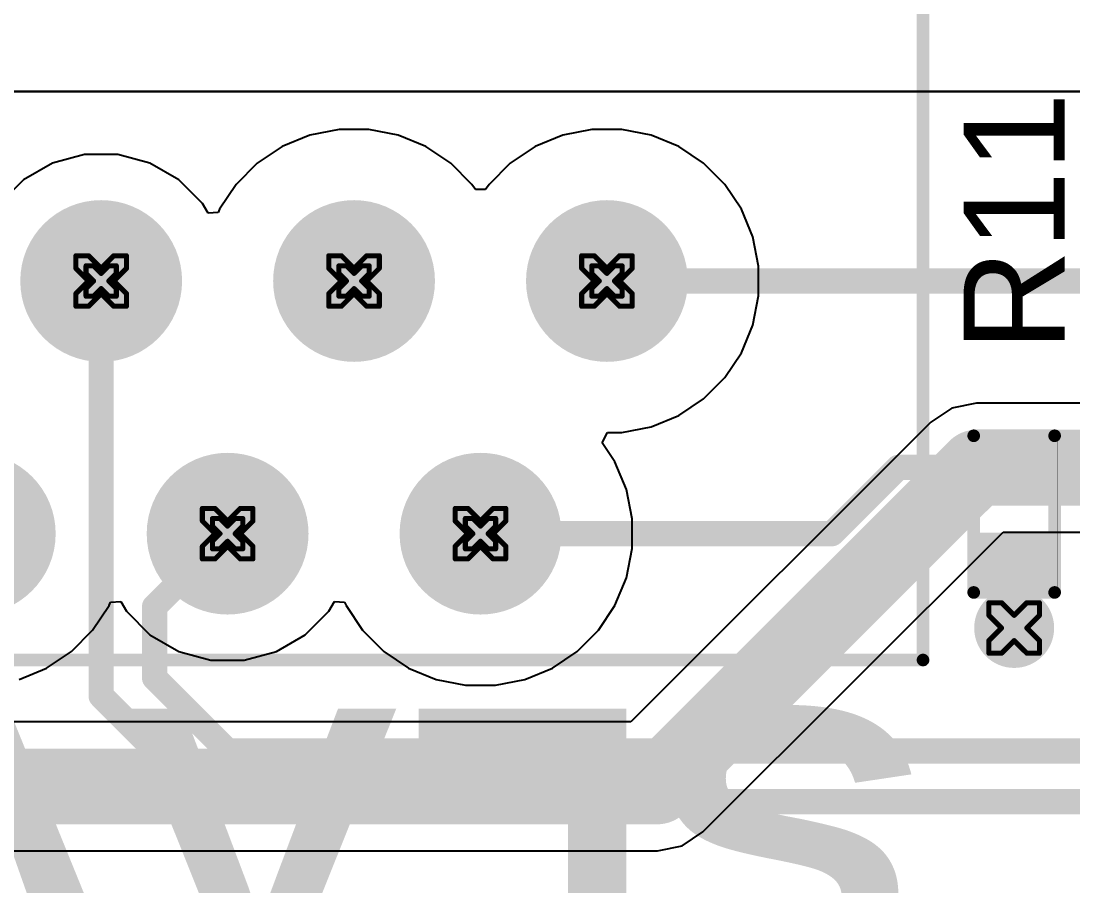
# Model space of a CAD drawing. Header units: inches. Extents: x 0 to 212, y 0 to 208.
# Drawn here: x 2.3652 to 2.7811, y 3.3809 to 3.7232 of the extents above; entities that cross this region are included whole.
import ezdxf

# ---------------------------------------------------------------- set-up
doc = ezdxf.new("R2010")
doc.units = ezdxf.units.IN
doc.header["$MEASUREMENT"] = 0
for name, color, linetype in [('Bottom Layer', 5, 'Continuous'), ('Bottom Solder', 6, 'Continuous'), ('Drill Drawing', 1, 'Continuous'), ('Multi-Layer', 9, 'Continuous'), ('Pad Holes', 156, 'Continuous'), ('Top Layer', 1, 'Continuous'), ('Top Overlay', 2, 'Continuous'), ('Top Paste', 8, 'Continuous'), ('Top Solder', 216, 'Continuous'), ('Via Holes', 16, 'Continuous')]:
    doc.layers.add(name, color=color, linetype=linetype)
doc.styles.add('Arial', font='', dxfattribs={"height": 0.2})
doc.styles.add('Arial Black_Bold', font='', dxfattribs={"height": 0.2})
doc.styles.get('Arial').set_extended_font_data('Arial')
doc.styles.get('Arial Black_Bold').set_extended_font_data('Arial Black', bold=True)

# ---------------------------------------------------------------- blocks, each defined once
blk = doc.blocks.new('R___0402_70')
at = {"layer": 'Top Layer'}
for points in [[(-0.0275, -0.0125), (-0.0275, 0.0125), (-0.0095, 0.0125), (-0.0095, -0.0125)], [(0.0095, -0.0125), (0.0095, 0.0125), (0.0275, 0.0125), (0.0275, -0.0125)]]:
    blk.add_hatch(color=1, dxfattribs=at).paths.add_polyline_path(points)
at = {"layer": 'Top Paste'}
for points in [[(-0.0275, -0.0125), (-0.0275, 0.0125), (-0.0095, 0.0125), (-0.0095, -0.0125)], [(0.0095, -0.0125), (0.0095, 0.0125), (0.0275, 0.0125), (0.0275, -0.0125)]]:
    blk.add_hatch(color=8, dxfattribs=at).paths.add_polyline_path(points)
at = {"layer": 'Top Solder'}
for points in [[(-0.0296654, -0.0146654), (-0.0296654, 0.0146654), (-0.0073346, 0.0146654), (-0.0073346, -0.0146654)], [(0.0073346, -0.0146654), (0.0073346, 0.0146654), (0.0296654, 0.0146654), (0.0296654, -0.0146654)]]:
    blk.add_hatch(color=216, dxfattribs=at).paths.add_polyline_path(points)
at = {"layer": 'Top Overlay'}
for points, const_width in [([(-0.031, 0.016), (-0.031, -0.016)], 0.005), ([(-0.031, 0.016), (0.031, 0.016)], 0.005), ([(0.031, 0.016), (0.031, -0.016)], 0.005), ([(-0.031, -0.016), (0.031, -0.016)], 0.005), ([(-0.032, -0.017), (0.032, -0.017)], 0.000127)]:
    blk.add_lwpolyline(points, dxfattribs=dict(at, const_width=const_width))
for points, const_width in [([(-0.03225, 0.016, 1), (-0.02975, 0.016, 1)], 0.0025), ([(-0.03225, 0.016, 1), (-0.02975, 0.016, 1)], 0.0025), ([(0.02975, 0.016, 1), (0.03225, 0.016, 1)], 0.0025), ([(0.02975, 0.016, 1), (0.03225, 0.016, 1)], 0.0025), ([(-0.03225, -0.016, 1), (-0.02975, -0.016, 1)], 0.0025), ([(-0.03225, -0.016, 1), (-0.02975, -0.016, 1)], 0.0025), ([(0.02975, -0.016, 1), (0.03225, -0.016, 1)], 0.0025), ([(0.02975, -0.016, 1), (0.03225, -0.016, 1)], 0.0025), ([(-0.0320317, -0.017, 1), (-0.0319683, -0.017, 1)], 6.35e-05), ([(0.0319683, -0.017, 1), (0.0320317, -0.017, 1)], 6.35e-05)]:
    blk.add_lwpolyline(points, format="xyb", close=True, dxfattribs=dict(at, const_width=const_width))
blk = doc.blocks.new('HC_RJ45_5622_1_6_Y_109')
at = {"layer": 'Bottom Layer'}
h = blk.add_hatch(color=5, dxfattribs=at)
edge = h.paths.add_edge_path()
edge.add_arc((-0.125005, 0.1750025), 0.03, 0, 360)
h = blk.add_hatch(color=5, dxfattribs=at)
edge = h.paths.add_edge_path()
edge.add_arc((-0.025, 0.1750025), 0.03, 0, 360)
h = blk.add_hatch(color=5, dxfattribs=at)
edge = h.paths.add_edge_path()
edge.add_arc((0.074995, 0.1750025), 0.03, 0, 360)
h = blk.add_hatch(color=5, dxfattribs=at)
edge = h.paths.add_edge_path()
edge.add_arc((-0.1750021, 0.0750025), 0.03, 0, 360)
h = blk.add_hatch(color=5, dxfattribs=at)
edge = h.paths.add_edge_path()
edge.add_arc((-0.074997, 0.0750024), 0.03, 0, 360)
h = blk.add_hatch(color=5, dxfattribs=at)
edge = h.paths.add_edge_path()
edge.add_arc((0.024998, 0.0750025), 0.03, 0, 360)
at = {"layer": 'Bottom Solder'}
h = blk.add_hatch(color=6, dxfattribs=at)
edge = h.paths.add_edge_path()
edge.add_arc((-0.125005, 0.1750025), 0.032, 0, 360)
h = blk.add_hatch(color=6, dxfattribs=at)
edge = h.paths.add_edge_path()
edge.add_arc((-0.025, 0.1750025), 0.032, 0, 360)
h = blk.add_hatch(color=6, dxfattribs=at)
edge = h.paths.add_edge_path()
edge.add_arc((0.074995, 0.1750025), 0.032, 0, 360)
h = blk.add_hatch(color=6, dxfattribs=at)
edge = h.paths.add_edge_path()
edge.add_arc((-0.1750021, 0.0750025), 0.032, 0, 360)
h = blk.add_hatch(color=6, dxfattribs=at)
edge = h.paths.add_edge_path()
edge.add_arc((-0.074997, 0.0750024), 0.032, 0, 360)
h = blk.add_hatch(color=6, dxfattribs=at)
edge = h.paths.add_edge_path()
edge.add_arc((0.024998, 0.0750025), 0.032, 0, 360)
at = {"layer": 'Multi-Layer'}
h = blk.add_hatch(color=9, dxfattribs=at)
edge = h.paths.add_edge_path()
edge.add_arc((-0.125005, 0.1750025), 0.03, 0, 360)
h = blk.add_hatch(color=9, dxfattribs=at)
edge = h.paths.add_edge_path()
edge.add_arc((-0.025, 0.1750025), 0.03, 0, 360)
h = blk.add_hatch(color=9, dxfattribs=at)
edge = h.paths.add_edge_path()
edge.add_arc((0.074995, 0.1750025), 0.03, 0, 360)
h = blk.add_hatch(color=9, dxfattribs=at)
edge = h.paths.add_edge_path()
edge.add_arc((-0.1750021, 0.0750025), 0.03, 0, 360)
h = blk.add_hatch(color=9, dxfattribs=at)
edge = h.paths.add_edge_path()
edge.add_arc((-0.074997, 0.0750024), 0.03, 0, 360)
h = blk.add_hatch(color=9, dxfattribs=at)
edge = h.paths.add_edge_path()
edge.add_arc((0.024998, 0.0750025), 0.03, 0, 360)
at = {"layer": 'Pad Holes'}
h = blk.add_hatch(color=7, dxfattribs=at)
edge = h.paths.add_edge_path()
edge.add_arc((-0.125005, 0.1750025), 0.019685, 0, 360)
h = blk.add_hatch(color=7, dxfattribs=at)
edge = h.paths.add_edge_path()
edge.add_arc((-0.025, 0.1750025), 0.019685, 0, 360)
h = blk.add_hatch(color=7, dxfattribs=at)
edge = h.paths.add_edge_path()
edge.add_arc((0.074995, 0.1750025), 0.019685, 0, 360)
h = blk.add_hatch(color=7, dxfattribs=at)
edge = h.paths.add_edge_path()
edge.add_arc((-0.1750021, 0.0750025), 0.019685, 0, 360)
h = blk.add_hatch(color=7, dxfattribs=at)
edge = h.paths.add_edge_path()
edge.add_arc((-0.074997, 0.0750024), 0.019685, 0, 360)
h = blk.add_hatch(color=7, dxfattribs=at)
edge = h.paths.add_edge_path()
edge.add_arc((0.024998, 0.0750025), 0.019685, 0, 360)
at = {"layer": 'Top Layer'}
h = blk.add_hatch(color=1, dxfattribs=at)
edge = h.paths.add_edge_path()
edge.add_arc((-0.125005, 0.1750025), 0.03, 0, 360)
h = blk.add_hatch(color=1, dxfattribs=at)
edge = h.paths.add_edge_path()
edge.add_arc((-0.025, 0.1750025), 0.03, 0, 360)
h = blk.add_hatch(color=1, dxfattribs=at)
edge = h.paths.add_edge_path()
edge.add_arc((0.074995, 0.1750025), 0.03, 0, 360)
h = blk.add_hatch(color=1, dxfattribs=at)
edge = h.paths.add_edge_path()
edge.add_arc((-0.1750021, 0.0750025), 0.03, 0, 360)
h = blk.add_hatch(color=1, dxfattribs=at)
edge = h.paths.add_edge_path()
edge.add_arc((-0.074997, 0.0750024), 0.03, 0, 360)
h = blk.add_hatch(color=1, dxfattribs=at)
edge = h.paths.add_edge_path()
edge.add_arc((0.024998, 0.0750025), 0.03, 0, 360)
at = {"layer": 'Top Solder'}
h = blk.add_hatch(color=216, dxfattribs=at)
edge = h.paths.add_edge_path()
edge.add_arc((-0.125005, 0.1750025), 0.032, 0, 360)
h = blk.add_hatch(color=216, dxfattribs=at)
edge = h.paths.add_edge_path()
edge.add_arc((-0.025, 0.1750025), 0.032, 0, 360)
h = blk.add_hatch(color=216, dxfattribs=at)
edge = h.paths.add_edge_path()
edge.add_arc((0.074995, 0.1750025), 0.032, 0, 360)
h = blk.add_hatch(color=216, dxfattribs=at)
edge = h.paths.add_edge_path()
edge.add_arc((-0.1750021, 0.0750025), 0.032, 0, 360)
h = blk.add_hatch(color=216, dxfattribs=at)
edge = h.paths.add_edge_path()
edge.add_arc((-0.074997, 0.0750024), 0.032, 0, 360)
h = blk.add_hatch(color=216, dxfattribs=at)
edge = h.paths.add_edge_path()
edge.add_arc((0.024998, 0.0750025), 0.032, 0, 360)
at = {"layer": 'Top Overlay', "const_width": 0.005}
for points in [[(0.3, 0.2250025), (-0.3, 0.2250025)], [(-0.3, 0.2250025), (-0.3, -0.1389396)]]:
    blk.add_lwpolyline(points, dxfattribs=at)
at = {"layer": 'Top Overlay', "const_width": 0.0025}
blk.add_lwpolyline([(-0.30125, 0.2250025, 1), (-0.29875, 0.2250025, 1)], format="xyb", close=True, dxfattribs=at)
blk.add_lwpolyline([(-0.30125, 0.2250025, 1), (-0.29875, 0.2250025, 1)], format="xyb", close=True, dxfattribs=at)

msp = doc.modelspace()

# ---------------------------------------------------------------- hatches: boundary and pattern name
at = {"layer": 'Bottom Layer'}
h = msp.add_hatch(color=5, dxfattribs=at)
edge = h.paths.add_edge_path()
edge.add_arc((2.75788, 3.483), 0.011811, 0, 360)
at = {"layer": 'Bottom Solder'}
h = msp.add_hatch(color=6, dxfattribs=at)
edge = h.paths.add_edge_path()
edge.add_arc((2.75788, 3.483), 0.015811, 0, 360)
at = {"layer": 'Top Layer'}
h = msp.add_hatch(color=1, dxfattribs=at)
edge = h.paths.add_edge_path()
edge.add_arc((2.75788, 3.483), 0.011811, 0, 360)
at = {"layer": 'Top Solder'}
h = msp.add_hatch(color=216, dxfattribs=at)
edge = h.paths.add_edge_path()
edge.add_arc((2.75788, 3.483), 0.015811, 0, 360)
at = {"layer": 'Via Holes'}
h = msp.add_hatch(color=7, dxfattribs=at)
edge = h.paths.add_edge_path()
edge.add_arc((2.75788, 3.483), 0.0059055, 0, 360)

# ---------------------------------------------------------------- linework, layer by layer
at = {"layer": 'Bottom Layer'}
for p, q in [((2.4793357, 3.6780086), (2.4684164, 3.6734857)), ((2.4909276, 3.6803144), (2.4793357, 3.6780086)), ((2.5027466, 3.6803144), (2.4909276, 3.6803144)), ((2.5143385, 3.6780086), (2.5027466, 3.6803144)), ((2.5252578, 3.6734857), (2.5143385, 3.6780086)), ((2.5793408, 3.6780085), (2.5684215, 3.6734856)), ((2.5909327, 3.6803143), (2.5793408, 3.6780085)), ((2.6027517, 3.6803143), (2.5909327, 3.6803143)), ((2.6143436, 3.6780085), (2.6027517, 3.6803143)), ((2.6252629, 3.6734856), (2.6143436, 3.6780085)), ((2.4684164, 3.6734857), (2.4585893, 3.6669194)), ((2.5350849, 3.6669194), (2.5252578, 3.6734857)), ((2.5684215, 3.6734856), (2.5585944, 3.6669193)), ((2.63509, 3.6669193), (2.6252629, 3.6734856)), ((2.3902595, 3.6703143), (2.3775428, 3.6669068)), ((2.4034247, 3.6703143), (2.3902595, 3.6703143)), ((2.4161414, 3.6669068), (2.4034247, 3.6703143)), ((2.3775428, 3.6669068), (2.3661414, 3.6603242)), ((2.4275428, 3.6603242), (2.4161414, 3.6669068)), ((2.4585893, 3.6669194), (2.4502321, 3.6585622)), ((2.5434421, 3.6585622), (2.5350849, 3.6669194)), ((2.5585944, 3.6669193), (2.5502372, 3.6585621)), ((2.6434472, 3.6585621), (2.63509, 3.6669193)), ((2.3661414, 3.6603242), (2.3568322, 3.651015)), ((2.436852, 3.651015), (2.4275428, 3.6603242)), ((2.4502321, 3.6585622), (2.4436658, 3.6487351)), ((2.5448397, 3.6564706), (2.5434421, 3.6585622)), ((2.5488397, 3.6564706), (2.5448397, 3.6564706)), ((2.5502372, 3.6585621), (2.5488397, 3.6564706)), ((2.6500135, 3.648735), (2.6434472, 3.6585621)), ((2.4391083, 3.647107), (2.436852, 3.651015)), ((2.4436658, 3.6487351), (2.4430998, 3.6473686)), ((2.6545364, 3.6378157), (2.6500135, 3.648735)), ((2.4430998, 3.6473686), (2.4391083, 3.647107)), ((2.6568422, 3.6262238), (2.6545364, 3.6378157)), ((2.6568422, 3.6144048), (2.6568422, 3.6262238)), ((2.6545364, 3.6028129), (2.6568422, 3.6144048)), ((2.6500135, 3.5918936), (2.6545364, 3.6028129)), ((2.6434472, 3.5820665), (2.6500135, 3.5918936)), ((2.63509, 3.5737093), (2.6434472, 3.5820665)), ((2.6252629, 3.567143), (2.63509, 3.5737093)), ((2.7331842, 3.5699884), (2.7249148, 3.5644629)), ((2.7429388, 3.5719287), (2.7331842, 3.5699884)), ((4.690032, 3.5719287), (2.7429388, 3.5719287)), ((2.6143436, 3.5626201), (2.6252629, 3.567143)), ((2.6027517, 3.5603143), (2.6143436, 3.5626201)), ((2.7249148, 3.5644629), (2.6062398, 3.4457879)), ((2.5949521, 3.5563143), (2.5970901, 3.5603143)), ((2.5970901, 3.5603143), (2.6027517, 3.5603143)), ((2.6000164, 3.548735), (2.5949521, 3.5563143)), ((2.6045393, 3.5378157), (2.6000164, 3.548735)), ((2.6068451, 3.5262238), (2.6045393, 3.5378157)), ((2.6068451, 3.5144048), (2.6068451, 3.5262238)), ((2.634822, 3.4022741), (2.753497, 3.5209491)), ((2.753497, 3.5209491), (4.690032, 3.5209491)), ((2.6045393, 3.5028129), (2.6068451, 3.5144048)), ((2.6000164, 3.4918936), (2.6045393, 3.5028129)), ((2.3934501, 3.4820665), (2.4000164, 3.4918936)), ((2.4000164, 3.4918936), (2.4005824, 3.49326)), ((2.4005824, 3.49326), (2.4045739, 3.4935217)), ((2.4045739, 3.4935217), (2.4068302, 3.4896136)), ((2.48685, 3.4896136), (2.4891121, 3.4935317)), ((2.4891121, 3.4935317), (2.4931036, 3.4932701)), ((2.4931036, 3.4932701), (2.4936738, 3.4918936)), ((2.4936738, 3.4918936), (2.5002401, 3.4820665)), ((2.5934501, 3.4820665), (2.6000164, 3.4918936)), ((2.4068302, 3.4896136), (2.4161394, 3.4803044)), ((2.4775408, 3.4803044), (2.48685, 3.4896136)), ((2.3850929, 3.4737093), (2.3934501, 3.4820665)), ((2.5002401, 3.4820665), (2.5085973, 3.4737093)), ((2.5850929, 3.4737093), (2.5934501, 3.4820665)), ((2.4161394, 3.4803044), (2.4275408, 3.4737218)), ((2.4661394, 3.4737218), (2.4775408, 3.4803044)), ((2.3752658, 3.467143), (2.3850929, 3.4737093)), ((2.4275408, 3.4737218), (2.4402575, 3.4703143)), ((2.4534227, 3.4703143), (2.4661394, 3.4737218)), ((2.5085973, 3.4737093), (2.5184244, 3.467143)), ((2.5752658, 3.467143), (2.5850929, 3.4737093)), ((2.4402575, 3.4703143), (2.4534227, 3.4703143)), ((2.3643465, 3.4626201), (2.3752658, 3.467143)), ((2.5184244, 3.467143), (2.5293437, 3.4626201)), ((2.5643465, 3.4626201), (2.5752658, 3.467143)), ((2.5293437, 3.4626201), (2.5409356, 3.4603143)), ((2.5527546, 3.4603143), (2.5643465, 3.4626201)), ((2.5409356, 3.4603143), (2.5527546, 3.4603143)), ((2.6062398, 3.4457879), (1.5689782, 3.4457879)), ((2.6265525, 3.3967486), (2.634822, 3.4022741)), ((1.5795364, 3.3948083), (2.616798, 3.3948083)), ((2.616798, 3.3948083), (2.6265525, 3.3967486))]:
    msp.add_line(p, q, dxfattribs=at)
at = {"layer": 'Bottom Layer', "const_width": 0.03}
for points in [[(2.616798, 3.4202981), (2.7429388, 3.5464389)], [(2.7429388, 3.5464389), (4.690032, 3.5464389)], [(1.5689782, 3.4202981), (2.616798, 3.4202981)]]:
    msp.add_lwpolyline(points, dxfattribs=at)
at = {"layer": 'Bottom Layer', "const_width": 0.015}
for points in [[(2.7354388, 3.5464389, 1), (2.7504388, 3.5464389, 1)], [(2.7354388, 3.5464389, 1), (2.7504388, 3.5464389, 1)], [(2.609298, 3.4202981, 1), (2.624298, 3.4202981, 1)], [(2.609298, 3.4202981, 1), (2.624298, 3.4202981, 1)]]:
    msp.add_lwpolyline(points, format="xyb", close=True, dxfattribs=at)
at = {"layer": 'Drill Drawing', "const_width": 0.002}
for points in [[(2.3868421, 3.6253143), (2.3868421, 3.6303143)], [(2.3868421, 3.6303143), (2.3918421, 3.6303143)], [(2.3918421, 3.6303143), (2.3968421, 3.6253143)], [(2.3968421, 3.6253143), (2.4018421, 3.6303143)], [(2.4018421, 3.6303143), (2.4068421, 3.6303143)], [(2.4068421, 3.6253143), (2.4068421, 3.6303143)], [(2.4868371, 3.6253144), (2.4868371, 3.6303144)], [(2.4868371, 3.6303144), (2.4918371, 3.6303144)], [(2.4918371, 3.6303144), (2.4968371, 3.6253144)], [(2.4968371, 3.6253144), (2.5018371, 3.6303144)], [(2.5018371, 3.6303144), (2.5068371, 3.6303144)], [(2.5068371, 3.6253144), (2.5068371, 3.6303144)], [(2.5868422, 3.6253143), (2.5868422, 3.6303143)], [(2.5868422, 3.6303143), (2.5918422, 3.6303143)], [(2.5918422, 3.6303143), (2.5968422, 3.6253143)], [(2.5968422, 3.6253143), (2.6018422, 3.6303143)], [(2.6018422, 3.6303143), (2.6068422, 3.6303143)], [(2.6068422, 3.6253143), (2.6068422, 3.6303143)], [(2.3868421, 3.6253143), (2.3918421, 3.6203143)], [(2.3908421, 3.6233143), (2.3908421, 3.6263143)], [(2.3908421, 3.6263143), (2.3938421, 3.6263143)], [(2.3908421, 3.6233143), (2.3938421, 3.6203143)], [(2.3938421, 3.6263143), (2.3968421, 3.6233143)], [(2.3968421, 3.6233143), (2.3998421, 3.6263143)], [(2.3998421, 3.6263143), (2.4028421, 3.6263143)], [(2.3998421, 3.6203143), (2.4028421, 3.6233143)], [(2.4018421, 3.6203143), (2.4068421, 3.6253143)], [(2.4028421, 3.6233143), (2.4028421, 3.6263143)], [(2.4868371, 3.6253144), (2.4918371, 3.6203144)], [(2.4908371, 3.6233144), (2.4908371, 3.6263144)], [(2.4908371, 3.6263144), (2.4938371, 3.6263144)], [(2.4908371, 3.6233144), (2.4938371, 3.6203144)], [(2.4938371, 3.6263144), (2.4968371, 3.6233144)], [(2.4968371, 3.6233144), (2.4998371, 3.6263144)], [(2.4998371, 3.6263144), (2.5028371, 3.6263144)], [(2.4998371, 3.6203144), (2.5028371, 3.6233144)], [(2.5018371, 3.6203144), (2.5068371, 3.6253144)], [(2.5028371, 3.6233144), (2.5028371, 3.6263144)], [(2.5868422, 3.6253143), (2.5918422, 3.6203143)], [(2.5908422, 3.6233143), (2.5908422, 3.6263143)], [(2.5908422, 3.6263143), (2.5938422, 3.6263143)], [(2.5908422, 3.6233143), (2.5938422, 3.6203143)], [(2.5938422, 3.6263143), (2.5968422, 3.6233143)], [(2.5968422, 3.6233143), (2.5998422, 3.6263143)], [(2.5998422, 3.6263143), (2.6028422, 3.6263143)], [(2.5998422, 3.6203143), (2.6028422, 3.6233143)], [(2.6018422, 3.6203143), (2.6068422, 3.6253143)], [(2.6028422, 3.6233143), (2.6028422, 3.6263143)], [(2.3868421, 3.6153143), (2.3918421, 3.6203143)], [(2.3908421, 3.6173143), (2.3938421, 3.6203143)], [(2.3998421, 3.6203143), (2.4028421, 3.6173143)], [(2.4018421, 3.6203143), (2.4068421, 3.6153143)], [(2.4868371, 3.6153144), (2.4918371, 3.6203144)], [(2.4908371, 3.6173144), (2.4938371, 3.6203144)], [(2.4998371, 3.6203144), (2.5028371, 3.6173144)], [(2.5018371, 3.6203144), (2.5068371, 3.6153144)], [(2.5868422, 3.6153143), (2.5918422, 3.6203143)], [(2.5908422, 3.6173143), (2.5938422, 3.6203143)], [(2.5998422, 3.6203143), (2.6028422, 3.6173143)], [(2.6018422, 3.6203143), (2.6068422, 3.6153143)], [(2.3868421, 3.6103143), (2.3868421, 3.6153143)], [(2.3908421, 3.6143143), (2.3908421, 3.6173143)], [(2.3908421, 3.6143143), (2.3938421, 3.6143143)], [(2.3918421, 3.6103143), (2.3968421, 3.6153143)], [(2.3938421, 3.6143143), (2.3968421, 3.6173143)], [(2.3968421, 3.6173143), (2.3998421, 3.6143143)], [(2.3968421, 3.6153143), (2.4018421, 3.6103143)], [(2.3998421, 3.6143143), (2.4028421, 3.6143143)], [(2.4028421, 3.6143143), (2.4028421, 3.6173143)], [(2.4068421, 3.6103143), (2.4068421, 3.6153143)], [(2.4868371, 3.6103144), (2.4868371, 3.6153144)], [(2.4908371, 3.6143144), (2.4908371, 3.6173144)], [(2.4908371, 3.6143144), (2.4938371, 3.6143144)], [(2.4918371, 3.6103144), (2.4968371, 3.6153144)], [(2.4938371, 3.6143144), (2.4968371, 3.6173144)], [(2.4968371, 3.6173144), (2.4998371, 3.6143144)], [(2.4968371, 3.6153144), (2.5018371, 3.6103144)], [(2.4998371, 3.6143144), (2.5028371, 3.6143144)], [(2.5028371, 3.6143144), (2.5028371, 3.6173144)], [(2.5068371, 3.6103144), (2.5068371, 3.6153144)], [(2.5868422, 3.6103143), (2.5868422, 3.6153143)], [(2.5908422, 3.6143143), (2.5908422, 3.6173143)], [(2.5908422, 3.6143143), (2.5938422, 3.6143143)], [(2.5918422, 3.6103143), (2.5968422, 3.6153143)], [(2.5938422, 3.6143143), (2.5968422, 3.6173143)], [(2.5968422, 3.6173143), (2.5998422, 3.6143143)], [(2.5968422, 3.6153143), (2.6018422, 3.6103143)], [(2.5998422, 3.6143143), (2.6028422, 3.6143143)], [(2.6028422, 3.6143143), (2.6028422, 3.6173143)], [(2.6068422, 3.6103143), (2.6068422, 3.6153143)], [(2.3868421, 3.6103143), (2.3918421, 3.6103143)], [(2.4018421, 3.6103143), (2.4068421, 3.6103143)], [(2.4868371, 3.6103144), (2.4918371, 3.6103144)], [(2.5018371, 3.6103144), (2.5068371, 3.6103144)], [(2.5868422, 3.6103143), (2.5918422, 3.6103143)], [(2.6018422, 3.6103143), (2.6068422, 3.6103143)], [(2.4368401, 3.5253143), (2.4368401, 3.5303143)], [(2.4368401, 3.5303143), (2.4418401, 3.5303143)], [(2.4418401, 3.5303143), (2.4468401, 3.5253143)], [(2.4468401, 3.5253143), (2.4518401, 3.5303143)], [(2.4518401, 3.5303143), (2.4568401, 3.5303143)], [(2.4568401, 3.5253143), (2.4568401, 3.5303143)], [(2.5368451, 3.5253143), (2.5368451, 3.5303143)], [(2.5368451, 3.5303143), (2.5418451, 3.5303143)], [(2.5418451, 3.5303143), (2.5468451, 3.5253143)], [(2.5468451, 3.5253143), (2.5518451, 3.5303143)], [(2.5518451, 3.5303143), (2.5568451, 3.5303143)], [(2.5568451, 3.5253143), (2.5568451, 3.5303143)], [(2.4368401, 3.5253143), (2.4418401, 3.5203143)], [(2.4408401, 3.5233143), (2.4408401, 3.5263143)], [(2.4408401, 3.5263143), (2.4438401, 3.5263143)], [(2.4408401, 3.5233143), (2.4438401, 3.5203143)], [(2.4438401, 3.5263143), (2.4468401, 3.5233143)], [(2.4468401, 3.5233143), (2.4498401, 3.5263143)], [(2.4498401, 3.5263143), (2.4528401, 3.5263143)], [(2.4498401, 3.5203143), (2.4528401, 3.5233143)], [(2.4518401, 3.5203143), (2.4568401, 3.5253143)], [(2.4528401, 3.5233143), (2.4528401, 3.5263143)], [(2.5368451, 3.5253143), (2.5418451, 3.5203143)], [(2.5408451, 3.5233143), (2.5408451, 3.5263143)], [(2.5408451, 3.5263143), (2.5438451, 3.5263143)], [(2.5408451, 3.5233143), (2.5438451, 3.5203143)], [(2.5438451, 3.5263143), (2.5468451, 3.5233143)], [(2.5468451, 3.5233143), (2.5498451, 3.5263143)], [(2.5498451, 3.5263143), (2.5528451, 3.5263143)], [(2.5498451, 3.5203143), (2.5528451, 3.5233143)], [(2.5518451, 3.5203143), (2.5568451, 3.5253143)], [(2.5528451, 3.5233143), (2.5528451, 3.5263143)], [(2.4368401, 3.5153143), (2.4418401, 3.5203143)], [(2.4408401, 3.5173143), (2.4438401, 3.5203143)], [(2.4498401, 3.5203143), (2.4528401, 3.5173143)], [(2.4518401, 3.5203143), (2.4568401, 3.5153143)], [(2.5368451, 3.5153143), (2.5418451, 3.5203143)], [(2.5408451, 3.5173143), (2.5438451, 3.5203143)], [(2.5498451, 3.5203143), (2.5528451, 3.5173143)], [(2.5518451, 3.5203143), (2.5568451, 3.5153143)], [(2.4368401, 3.5103143), (2.4368401, 3.5153143)], [(2.4408401, 3.5143143), (2.4408401, 3.5173143)], [(2.4408401, 3.5143143), (2.4438401, 3.5143143)], [(2.4418401, 3.5103143), (2.4468401, 3.5153143)], [(2.4438401, 3.5143143), (2.4468401, 3.5173143)], [(2.4468401, 3.5173143), (2.4498401, 3.5143143)], [(2.4468401, 3.5153143), (2.4518401, 3.5103143)], [(2.4498401, 3.5143143), (2.4528401, 3.5143143)], [(2.4528401, 3.5143143), (2.4528401, 3.5173143)], [(2.4568401, 3.5103143), (2.4568401, 3.5153143)], [(2.5368451, 3.5103143), (2.5368451, 3.5153143)], [(2.5408451, 3.5143143), (2.5408451, 3.5173143)], [(2.5408451, 3.5143143), (2.5438451, 3.5143143)], [(2.5418451, 3.5103143), (2.5468451, 3.5153143)], [(2.5438451, 3.5143143), (2.5468451, 3.5173143)], [(2.5468451, 3.5173143), (2.5498451, 3.5143143)], [(2.5468451, 3.5153143), (2.5518451, 3.5103143)], [(2.5498451, 3.5143143), (2.5528451, 3.5143143)], [(2.5528451, 3.5143143), (2.5528451, 3.5173143)], [(2.5568451, 3.5103143), (2.5568451, 3.5153143)], [(2.4368401, 3.5103143), (2.4418401, 3.5103143)], [(2.4518401, 3.5103143), (2.4568401, 3.5103143)], [(2.5368451, 3.5103143), (2.5418451, 3.5103143)], [(2.5518451, 3.5103143), (2.5568451, 3.5103143)], [(2.74788, 3.488), (2.74788, 3.493)], [(2.74788, 3.493), (2.75288, 3.493)], [(2.75288, 3.493), (2.75788, 3.488)], [(2.75788, 3.488), (2.76288, 3.493)], [(2.76288, 3.493), (2.76788, 3.493)], [(2.76788, 3.488), (2.76788, 3.493)], [(2.74788, 3.488), (2.75288, 3.483)], [(2.76288, 3.483), (2.76788, 3.488)], [(2.74788, 3.478), (2.75288, 3.483)], [(2.76288, 3.483), (2.76788, 3.478)], [(2.74788, 3.473), (2.74788, 3.478)], [(2.75288, 3.473), (2.75788, 3.478)], [(2.75788, 3.478), (2.76288, 3.473)], [(2.76788, 3.473), (2.76788, 3.478)], [(2.74788, 3.473), (2.75288, 3.473)], [(2.76288, 3.473), (2.76788, 3.473)]]:
    msp.add_lwpolyline(points, dxfattribs=at)
at = {"layer": 'Drill Drawing', "const_width": 0.001}
for points in [[(2.3863421, 3.6303143, 1), (2.3873421, 3.6303143, 1)], [(2.3863421, 3.6303143, 1), (2.3873421, 3.6303143, 1)], [(2.3913421, 3.6303143, 1), (2.3923421, 3.6303143, 1)], [(2.3913421, 3.6303143, 1), (2.3923421, 3.6303143, 1)], [(2.4013421, 3.6303143, 1), (2.4023421, 3.6303143, 1)], [(2.4013421, 3.6303143, 1), (2.4023421, 3.6303143, 1)], [(2.4063421, 3.6303143, 1), (2.4073421, 3.6303143, 1)], [(2.4063421, 3.6303143, 1), (2.4073421, 3.6303143, 1)], [(2.4863371, 3.6303144, 1), (2.4873371, 3.6303144, 1)], [(2.4863371, 3.6303144, 1), (2.4873371, 3.6303144, 1)], [(2.4913371, 3.6303144, 1), (2.4923371, 3.6303144, 1)], [(2.4913371, 3.6303144, 1), (2.4923371, 3.6303144, 1)], [(2.5013371, 3.6303144, 1), (2.5023371, 3.6303144, 1)], [(2.5013371, 3.6303144, 1), (2.5023371, 3.6303144, 1)], [(2.5063371, 3.6303144, 1), (2.5073371, 3.6303144, 1)], [(2.5063371, 3.6303144, 1), (2.5073371, 3.6303144, 1)], [(2.5863422, 3.6303143, 1), (2.5873422, 3.6303143, 1)], [(2.5863422, 3.6303143, 1), (2.5873422, 3.6303143, 1)], [(2.5913422, 3.6303143, 1), (2.5923422, 3.6303143, 1)], [(2.5913422, 3.6303143, 1), (2.5923422, 3.6303143, 1)], [(2.6013422, 3.6303143, 1), (2.6023422, 3.6303143, 1)], [(2.6013422, 3.6303143, 1), (2.6023422, 3.6303143, 1)], [(2.6063422, 3.6303143, 1), (2.6073422, 3.6303143, 1)], [(2.6063422, 3.6303143, 1), (2.6073422, 3.6303143, 1)], [(2.3863421, 3.6253143, 1), (2.3873421, 3.6253143, 1)], [(2.3863421, 3.6253143, 1), (2.3873421, 3.6253143, 1)], [(2.3903421, 3.6263143, 1), (2.3913421, 3.6263143, 1)], [(2.3903421, 3.6263143, 1), (2.3913421, 3.6263143, 1)], [(2.3903421, 3.6233143, 1), (2.3913421, 3.6233143, 1)], [(2.3903421, 3.6233143, 1), (2.3913421, 3.6233143, 1)], [(2.3933421, 3.6263143, 1), (2.3943421, 3.6263143, 1)], [(2.3933421, 3.6263143, 1), (2.3943421, 3.6263143, 1)], [(2.3963421, 3.6253143, 1), (2.3973421, 3.6253143, 1)], [(2.3963421, 3.6253143, 1), (2.3973421, 3.6253143, 1)], [(2.3963421, 3.6233143, 1), (2.3973421, 3.6233143, 1)], [(2.3963421, 3.6233143, 1), (2.3973421, 3.6233143, 1)], [(2.3993421, 3.6263143, 1), (2.4003421, 3.6263143, 1)], [(2.3993421, 3.6263143, 1), (2.4003421, 3.6263143, 1)], [(2.4023421, 3.6263143, 1), (2.4033421, 3.6263143, 1)], [(2.4023421, 3.6263143, 1), (2.4033421, 3.6263143, 1)], [(2.4023421, 3.6233143, 1), (2.4033421, 3.6233143, 1)], [(2.4023421, 3.6233143, 1), (2.4033421, 3.6233143, 1)], [(2.4063421, 3.6253143, 1), (2.4073421, 3.6253143, 1)], [(2.4063421, 3.6253143, 1), (2.4073421, 3.6253143, 1)], [(2.4863371, 3.6253144, 1), (2.4873371, 3.6253144, 1)], [(2.4863371, 3.6253144, 1), (2.4873371, 3.6253144, 1)], [(2.4903371, 3.6263144, 1), (2.4913371, 3.6263144, 1)], [(2.4903371, 3.6263144, 1), (2.4913371, 3.6263144, 1)], [(2.4903371, 3.6233144, 1), (2.4913371, 3.6233144, 1)], [(2.4903371, 3.6233144, 1), (2.4913371, 3.6233144, 1)], [(2.4933371, 3.6263144, 1), (2.4943371, 3.6263144, 1)], [(2.4933371, 3.6263144, 1), (2.4943371, 3.6263144, 1)], [(2.4963371, 3.6253144, 1), (2.4973371, 3.6253144, 1)], [(2.4963371, 3.6253144, 1), (2.4973371, 3.6253144, 1)], [(2.4963371, 3.6233144, 1), (2.4973371, 3.6233144, 1)], [(2.4963371, 3.6233144, 1), (2.4973371, 3.6233144, 1)], [(2.4993371, 3.6263144, 1), (2.5003371, 3.6263144, 1)], [(2.4993371, 3.6263144, 1), (2.5003371, 3.6263144, 1)], [(2.5023371, 3.6263144, 1), (2.5033371, 3.6263144, 1)], [(2.5023371, 3.6263144, 1), (2.5033371, 3.6263144, 1)], [(2.5023371, 3.6233144, 1), (2.5033371, 3.6233144, 1)], [(2.5023371, 3.6233144, 1), (2.5033371, 3.6233144, 1)], [(2.5063371, 3.6253144, 1), (2.5073371, 3.6253144, 1)], [(2.5063371, 3.6253144, 1), (2.5073371, 3.6253144, 1)], [(2.5863422, 3.6253143, 1), (2.5873422, 3.6253143, 1)], [(2.5863422, 3.6253143, 1), (2.5873422, 3.6253143, 1)], [(2.5903422, 3.6263143, 1), (2.5913422, 3.6263143, 1)], [(2.5903422, 3.6263143, 1), (2.5913422, 3.6263143, 1)], [(2.5903422, 3.6233143, 1), (2.5913422, 3.6233143, 1)], [(2.5903422, 3.6233143, 1), (2.5913422, 3.6233143, 1)], [(2.5933422, 3.6263143, 1), (2.5943422, 3.6263143, 1)], [(2.5933422, 3.6263143, 1), (2.5943422, 3.6263143, 1)], [(2.5963422, 3.6253143, 1), (2.5973422, 3.6253143, 1)], [(2.5963422, 3.6253143, 1), (2.5973422, 3.6253143, 1)], [(2.5963422, 3.6233143, 1), (2.5973422, 3.6233143, 1)], [(2.5963422, 3.6233143, 1), (2.5973422, 3.6233143, 1)], [(2.5993422, 3.6263143, 1), (2.6003422, 3.6263143, 1)], [(2.5993422, 3.6263143, 1), (2.6003422, 3.6263143, 1)], [(2.6023422, 3.6263143, 1), (2.6033422, 3.6263143, 1)], [(2.6023422, 3.6263143, 1), (2.6033422, 3.6263143, 1)], [(2.6023422, 3.6233143, 1), (2.6033422, 3.6233143, 1)], [(2.6023422, 3.6233143, 1), (2.6033422, 3.6233143, 1)], [(2.6063422, 3.6253143, 1), (2.6073422, 3.6253143, 1)], [(2.6063422, 3.6253143, 1), (2.6073422, 3.6253143, 1)], [(2.3913421, 3.6203143, 1), (2.3923421, 3.6203143, 1)], [(2.3913421, 3.6203143, 1), (2.3923421, 3.6203143, 1)], [(2.3933421, 3.6203143, 1), (2.3943421, 3.6203143, 1)], [(2.3933421, 3.6203143, 1), (2.3943421, 3.6203143, 1)], [(2.3993421, 3.6203143, 1), (2.4003421, 3.6203143, 1)], [(2.3993421, 3.6203143, 1), (2.4003421, 3.6203143, 1)], [(2.4013421, 3.6203143, 1), (2.4023421, 3.6203143, 1)], [(2.4013421, 3.6203143, 1), (2.4023421, 3.6203143, 1)], [(2.4913371, 3.6203144, 1), (2.4923371, 3.6203144, 1)], [(2.4913371, 3.6203144, 1), (2.4923371, 3.6203144, 1)], [(2.4933371, 3.6203144, 1), (2.4943371, 3.6203144, 1)], [(2.4933371, 3.6203144, 1), (2.4943371, 3.6203144, 1)], [(2.4993371, 3.6203144, 1), (2.5003371, 3.6203144, 1)], [(2.4993371, 3.6203144, 1), (2.5003371, 3.6203144, 1)], [(2.5013371, 3.6203144, 1), (2.5023371, 3.6203144, 1)], [(2.5013371, 3.6203144, 1), (2.5023371, 3.6203144, 1)], [(2.5913422, 3.6203143, 1), (2.5923422, 3.6203143, 1)], [(2.5913422, 3.6203143, 1), (2.5923422, 3.6203143, 1)], [(2.5933422, 3.6203143, 1), (2.5943422, 3.6203143, 1)], [(2.5933422, 3.6203143, 1), (2.5943422, 3.6203143, 1)], [(2.5993422, 3.6203143, 1), (2.6003422, 3.6203143, 1)], [(2.5993422, 3.6203143, 1), (2.6003422, 3.6203143, 1)], [(2.6013422, 3.6203143, 1), (2.6023422, 3.6203143, 1)], [(2.6013422, 3.6203143, 1), (2.6023422, 3.6203143, 1)], [(2.3863421, 3.6153143, 1), (2.3873421, 3.6153143, 1)], [(2.3863421, 3.6153143, 1), (2.3873421, 3.6153143, 1)], [(2.3903421, 3.6173143, 1), (2.3913421, 3.6173143, 1)], [(2.3903421, 3.6173143, 1), (2.3913421, 3.6173143, 1)], [(2.3903421, 3.6143143, 1), (2.3913421, 3.6143143, 1)], [(2.3903421, 3.6143143, 1), (2.3913421, 3.6143143, 1)], [(2.3933421, 3.6143143, 1), (2.3943421, 3.6143143, 1)], [(2.3933421, 3.6143143, 1), (2.3943421, 3.6143143, 1)], [(2.3963421, 3.6173143, 1), (2.3973421, 3.6173143, 1)], [(2.3963421, 3.6173143, 1), (2.3973421, 3.6173143, 1)], [(2.3963421, 3.6153143, 1), (2.3973421, 3.6153143, 1)], [(2.3963421, 3.6153143, 1), (2.3973421, 3.6153143, 1)], [(2.3993421, 3.6143143, 1), (2.4003421, 3.6143143, 1)], [(2.3993421, 3.6143143, 1), (2.4003421, 3.6143143, 1)], [(2.4023421, 3.6173143, 1), (2.4033421, 3.6173143, 1)], [(2.4023421, 3.6173143, 1), (2.4033421, 3.6173143, 1)], [(2.4023421, 3.6143143, 1), (2.4033421, 3.6143143, 1)], [(2.4023421, 3.6143143, 1), (2.4033421, 3.6143143, 1)], [(2.4063421, 3.6153143, 1), (2.4073421, 3.6153143, 1)], [(2.4063421, 3.6153143, 1), (2.4073421, 3.6153143, 1)], [(2.4863371, 3.6153144, 1), (2.4873371, 3.6153144, 1)], [(2.4863371, 3.6153144, 1), (2.4873371, 3.6153144, 1)], [(2.4903371, 3.6173144, 1), (2.4913371, 3.6173144, 1)], [(2.4903371, 3.6173144, 1), (2.4913371, 3.6173144, 1)], [(2.4903371, 3.6143144, 1), (2.4913371, 3.6143144, 1)], [(2.4903371, 3.6143144, 1), (2.4913371, 3.6143144, 1)], [(2.4933371, 3.6143144, 1), (2.4943371, 3.6143144, 1)], [(2.4933371, 3.6143144, 1), (2.4943371, 3.6143144, 1)], [(2.4963371, 3.6173144, 1), (2.4973371, 3.6173144, 1)], [(2.4963371, 3.6173144, 1), (2.4973371, 3.6173144, 1)], [(2.4963371, 3.6153144, 1), (2.4973371, 3.6153144, 1)], [(2.4963371, 3.6153144, 1), (2.4973371, 3.6153144, 1)], [(2.4993371, 3.6143144, 1), (2.5003371, 3.6143144, 1)], [(2.4993371, 3.6143144, 1), (2.5003371, 3.6143144, 1)], [(2.5023371, 3.6173144, 1), (2.5033371, 3.6173144, 1)], [(2.5023371, 3.6173144, 1), (2.5033371, 3.6173144, 1)], [(2.5023371, 3.6143144, 1), (2.5033371, 3.6143144, 1)], [(2.5023371, 3.6143144, 1), (2.5033371, 3.6143144, 1)], [(2.5063371, 3.6153144, 1), (2.5073371, 3.6153144, 1)], [(2.5063371, 3.6153144, 1), (2.5073371, 3.6153144, 1)], [(2.5863422, 3.6153143, 1), (2.5873422, 3.6153143, 1)], [(2.5863422, 3.6153143, 1), (2.5873422, 3.6153143, 1)], [(2.5903422, 3.6173143, 1), (2.5913422, 3.6173143, 1)], [(2.5903422, 3.6173143, 1), (2.5913422, 3.6173143, 1)], [(2.5903422, 3.6143143, 1), (2.5913422, 3.6143143, 1)], [(2.5903422, 3.6143143, 1), (2.5913422, 3.6143143, 1)], [(2.5933422, 3.6143143, 1), (2.5943422, 3.6143143, 1)], [(2.5933422, 3.6143143, 1), (2.5943422, 3.6143143, 1)], [(2.5963422, 3.6173143, 1), (2.5973422, 3.6173143, 1)], [(2.5963422, 3.6173143, 1), (2.5973422, 3.6173143, 1)], [(2.5963422, 3.6153143, 1), (2.5973422, 3.6153143, 1)], [(2.5963422, 3.6153143, 1), (2.5973422, 3.6153143, 1)], [(2.5993422, 3.6143143, 1), (2.6003422, 3.6143143, 1)], [(2.5993422, 3.6143143, 1), (2.6003422, 3.6143143, 1)], [(2.6023422, 3.6173143, 1), (2.6033422, 3.6173143, 1)], [(2.6023422, 3.6173143, 1), (2.6033422, 3.6173143, 1)], [(2.6023422, 3.6143143, 1), (2.6033422, 3.6143143, 1)], [(2.6023422, 3.6143143, 1), (2.6033422, 3.6143143, 1)], [(2.6063422, 3.6153143, 1), (2.6073422, 3.6153143, 1)], [(2.6063422, 3.6153143, 1), (2.6073422, 3.6153143, 1)], [(2.3863421, 3.6103143, 1), (2.3873421, 3.6103143, 1)], [(2.3863421, 3.6103143, 1), (2.3873421, 3.6103143, 1)], [(2.3913421, 3.6103143, 1), (2.3923421, 3.6103143, 1)], [(2.3913421, 3.6103143, 1), (2.3923421, 3.6103143, 1)], [(2.4013421, 3.6103143, 1), (2.4023421, 3.6103143, 1)], [(2.4013421, 3.6103143, 1), (2.4023421, 3.6103143, 1)], [(2.4063421, 3.6103143, 1), (2.4073421, 3.6103143, 1)], [(2.4063421, 3.6103143, 1), (2.4073421, 3.6103143, 1)], [(2.4863371, 3.6103144, 1), (2.4873371, 3.6103144, 1)], [(2.4863371, 3.6103144, 1), (2.4873371, 3.6103144, 1)], [(2.4913371, 3.6103144, 1), (2.4923371, 3.6103144, 1)], [(2.4913371, 3.6103144, 1), (2.4923371, 3.6103144, 1)], [(2.5013371, 3.6103144, 1), (2.5023371, 3.6103144, 1)], [(2.5013371, 3.6103144, 1), (2.5023371, 3.6103144, 1)], [(2.5063371, 3.6103144, 1), (2.5073371, 3.6103144, 1)], [(2.5063371, 3.6103144, 1), (2.5073371, 3.6103144, 1)], [(2.5863422, 3.6103143, 1), (2.5873422, 3.6103143, 1)], [(2.5863422, 3.6103143, 1), (2.5873422, 3.6103143, 1)], [(2.5913422, 3.6103143, 1), (2.5923422, 3.6103143, 1)], [(2.5913422, 3.6103143, 1), (2.5923422, 3.6103143, 1)], [(2.6013422, 3.6103143, 1), (2.6023422, 3.6103143, 1)], [(2.6013422, 3.6103143, 1), (2.6023422, 3.6103143, 1)], [(2.6063422, 3.6103143, 1), (2.6073422, 3.6103143, 1)], [(2.6063422, 3.6103143, 1), (2.6073422, 3.6103143, 1)], [(2.4363401, 3.5303143, 1), (2.4373401, 3.5303143, 1)], [(2.4363401, 3.5303143, 1), (2.4373401, 3.5303143, 1)], [(2.4413401, 3.5303143, 1), (2.4423401, 3.5303143, 1)], [(2.4413401, 3.5303143, 1), (2.4423401, 3.5303143, 1)], [(2.4513401, 3.5303143, 1), (2.4523401, 3.5303143, 1)], [(2.4513401, 3.5303143, 1), (2.4523401, 3.5303143, 1)], [(2.4563401, 3.5303143, 1), (2.4573401, 3.5303143, 1)], [(2.4563401, 3.5303143, 1), (2.4573401, 3.5303143, 1)], [(2.5363451, 3.5303143, 1), (2.5373451, 3.5303143, 1)], [(2.5363451, 3.5303143, 1), (2.5373451, 3.5303143, 1)], [(2.5413451, 3.5303143, 1), (2.5423451, 3.5303143, 1)], [(2.5413451, 3.5303143, 1), (2.5423451, 3.5303143, 1)], [(2.5513451, 3.5303143, 1), (2.5523451, 3.5303143, 1)], [(2.5513451, 3.5303143, 1), (2.5523451, 3.5303143, 1)], [(2.5563451, 3.5303143, 1), (2.5573451, 3.5303143, 1)], [(2.5563451, 3.5303143, 1), (2.5573451, 3.5303143, 1)], [(2.4363401, 3.5253143, 1), (2.4373401, 3.5253143, 1)], [(2.4363401, 3.5253143, 1), (2.4373401, 3.5253143, 1)], [(2.4403401, 3.5263143, 1), (2.4413401, 3.5263143, 1)], [(2.4403401, 3.5263143, 1), (2.4413401, 3.5263143, 1)], [(2.4403401, 3.5233143, 1), (2.4413401, 3.5233143, 1)], [(2.4403401, 3.5233143, 1), (2.4413401, 3.5233143, 1)], [(2.4433401, 3.5263143, 1), (2.4443401, 3.5263143, 1)], [(2.4433401, 3.5263143, 1), (2.4443401, 3.5263143, 1)], [(2.4463401, 3.5253143, 1), (2.4473401, 3.5253143, 1)], [(2.4463401, 3.5253143, 1), (2.4473401, 3.5253143, 1)], [(2.4463401, 3.5233143, 1), (2.4473401, 3.5233143, 1)], [(2.4463401, 3.5233143, 1), (2.4473401, 3.5233143, 1)], [(2.4493401, 3.5263143, 1), (2.4503401, 3.5263143, 1)], [(2.4493401, 3.5263143, 1), (2.4503401, 3.5263143, 1)], [(2.4523401, 3.5263143, 1), (2.4533401, 3.5263143, 1)], [(2.4523401, 3.5263143, 1), (2.4533401, 3.5263143, 1)], [(2.4523401, 3.5233143, 1), (2.4533401, 3.5233143, 1)], [(2.4523401, 3.5233143, 1), (2.4533401, 3.5233143, 1)], [(2.4563401, 3.5253143, 1), (2.4573401, 3.5253143, 1)], [(2.4563401, 3.5253143, 1), (2.4573401, 3.5253143, 1)], [(2.5363451, 3.5253143, 1), (2.5373451, 3.5253143, 1)], [(2.5363451, 3.5253143, 1), (2.5373451, 3.5253143, 1)], [(2.5403451, 3.5263143, 1), (2.5413451, 3.5263143, 1)], [(2.5403451, 3.5263143, 1), (2.5413451, 3.5263143, 1)], [(2.5403451, 3.5233143, 1), (2.5413451, 3.5233143, 1)], [(2.5403451, 3.5233143, 1), (2.5413451, 3.5233143, 1)], [(2.5433451, 3.5263143, 1), (2.5443451, 3.5263143, 1)], [(2.5433451, 3.5263143, 1), (2.5443451, 3.5263143, 1)], [(2.5463451, 3.5253143, 1), (2.5473451, 3.5253143, 1)], [(2.5463451, 3.5253143, 1), (2.5473451, 3.5253143, 1)], [(2.5463451, 3.5233143, 1), (2.5473451, 3.5233143, 1)], [(2.5463451, 3.5233143, 1), (2.5473451, 3.5233143, 1)], [(2.5493451, 3.5263143, 1), (2.5503451, 3.5263143, 1)], [(2.5493451, 3.5263143, 1), (2.5503451, 3.5263143, 1)], [(2.5523451, 3.5263143, 1), (2.5533451, 3.5263143, 1)], [(2.5523451, 3.5263143, 1), (2.5533451, 3.5263143, 1)], [(2.5523451, 3.5233143, 1), (2.5533451, 3.5233143, 1)], [(2.5523451, 3.5233143, 1), (2.5533451, 3.5233143, 1)], [(2.5563451, 3.5253143, 1), (2.5573451, 3.5253143, 1)], [(2.5563451, 3.5253143, 1), (2.5573451, 3.5253143, 1)], [(2.4413401, 3.5203143, 1), (2.4423401, 3.5203143, 1)], [(2.4413401, 3.5203143, 1), (2.4423401, 3.5203143, 1)], [(2.4433401, 3.5203143, 1), (2.4443401, 3.5203143, 1)], [(2.4433401, 3.5203143, 1), (2.4443401, 3.5203143, 1)], [(2.4493401, 3.5203143, 1), (2.4503401, 3.5203143, 1)], [(2.4493401, 3.5203143, 1), (2.4503401, 3.5203143, 1)], [(2.4513401, 3.5203143, 1), (2.4523401, 3.5203143, 1)], [(2.4513401, 3.5203143, 1), (2.4523401, 3.5203143, 1)], [(2.5413451, 3.5203143, 1), (2.5423451, 3.5203143, 1)], [(2.5413451, 3.5203143, 1), (2.5423451, 3.5203143, 1)], [(2.5433451, 3.5203143, 1), (2.5443451, 3.5203143, 1)], [(2.5433451, 3.5203143, 1), (2.5443451, 3.5203143, 1)], [(2.5493451, 3.5203143, 1), (2.5503451, 3.5203143, 1)], [(2.5493451, 3.5203143, 1), (2.5503451, 3.5203143, 1)], [(2.5513451, 3.5203143, 1), (2.5523451, 3.5203143, 1)], [(2.5513451, 3.5203143, 1), (2.5523451, 3.5203143, 1)], [(2.4363401, 3.5153143, 1), (2.4373401, 3.5153143, 1)], [(2.4363401, 3.5153143, 1), (2.4373401, 3.5153143, 1)], [(2.4403401, 3.5173143, 1), (2.4413401, 3.5173143, 1)], [(2.4403401, 3.5173143, 1), (2.4413401, 3.5173143, 1)], [(2.4403401, 3.5143143, 1), (2.4413401, 3.5143143, 1)], [(2.4403401, 3.5143143, 1), (2.4413401, 3.5143143, 1)], [(2.4433401, 3.5143143, 1), (2.4443401, 3.5143143, 1)], [(2.4433401, 3.5143143, 1), (2.4443401, 3.5143143, 1)], [(2.4463401, 3.5173143, 1), (2.4473401, 3.5173143, 1)], [(2.4463401, 3.5173143, 1), (2.4473401, 3.5173143, 1)], [(2.4463401, 3.5153143, 1), (2.4473401, 3.5153143, 1)], [(2.4463401, 3.5153143, 1), (2.4473401, 3.5153143, 1)], [(2.4493401, 3.5143143, 1), (2.4503401, 3.5143143, 1)], [(2.4493401, 3.5143143, 1), (2.4503401, 3.5143143, 1)], [(2.4523401, 3.5173143, 1), (2.4533401, 3.5173143, 1)], [(2.4523401, 3.5173143, 1), (2.4533401, 3.5173143, 1)], [(2.4523401, 3.5143143, 1), (2.4533401, 3.5143143, 1)], [(2.4523401, 3.5143143, 1), (2.4533401, 3.5143143, 1)], [(2.4563401, 3.5153143, 1), (2.4573401, 3.5153143, 1)], [(2.4563401, 3.5153143, 1), (2.4573401, 3.5153143, 1)], [(2.5363451, 3.5153143, 1), (2.5373451, 3.5153143, 1)], [(2.5363451, 3.5153143, 1), (2.5373451, 3.5153143, 1)], [(2.5403451, 3.5173143, 1), (2.5413451, 3.5173143, 1)], [(2.5403451, 3.5173143, 1), (2.5413451, 3.5173143, 1)], [(2.5403451, 3.5143143, 1), (2.5413451, 3.5143143, 1)], [(2.5403451, 3.5143143, 1), (2.5413451, 3.5143143, 1)], [(2.5433451, 3.5143143, 1), (2.5443451, 3.5143143, 1)], [(2.5433451, 3.5143143, 1), (2.5443451, 3.5143143, 1)], [(2.5463451, 3.5173143, 1), (2.5473451, 3.5173143, 1)], [(2.5463451, 3.5173143, 1), (2.5473451, 3.5173143, 1)], [(2.5463451, 3.5153143, 1), (2.5473451, 3.5153143, 1)], [(2.5463451, 3.5153143, 1), (2.5473451, 3.5153143, 1)], [(2.5493451, 3.5143143, 1), (2.5503451, 3.5143143, 1)], [(2.5493451, 3.5143143, 1), (2.5503451, 3.5143143, 1)], [(2.5523451, 3.5173143, 1), (2.5533451, 3.5173143, 1)], [(2.5523451, 3.5173143, 1), (2.5533451, 3.5173143, 1)], [(2.5523451, 3.5143143, 1), (2.5533451, 3.5143143, 1)], [(2.5523451, 3.5143143, 1), (2.5533451, 3.5143143, 1)], [(2.5563451, 3.5153143, 1), (2.5573451, 3.5153143, 1)], [(2.5563451, 3.5153143, 1), (2.5573451, 3.5153143, 1)], [(2.4363401, 3.5103143, 1), (2.4373401, 3.5103143, 1)], [(2.4363401, 3.5103143, 1), (2.4373401, 3.5103143, 1)], [(2.4413401, 3.5103143, 1), (2.4423401, 3.5103143, 1)], [(2.4413401, 3.5103143, 1), (2.4423401, 3.5103143, 1)], [(2.4513401, 3.5103143, 1), (2.4523401, 3.5103143, 1)], [(2.4513401, 3.5103143, 1), (2.4523401, 3.5103143, 1)], [(2.4563401, 3.5103143, 1), (2.4573401, 3.5103143, 1)], [(2.4563401, 3.5103143, 1), (2.4573401, 3.5103143, 1)], [(2.5363451, 3.5103143, 1), (2.5373451, 3.5103143, 1)], [(2.5363451, 3.5103143, 1), (2.5373451, 3.5103143, 1)], [(2.5413451, 3.5103143, 1), (2.5423451, 3.5103143, 1)], [(2.5413451, 3.5103143, 1), (2.5423451, 3.5103143, 1)], [(2.5513451, 3.5103143, 1), (2.5523451, 3.5103143, 1)], [(2.5513451, 3.5103143, 1), (2.5523451, 3.5103143, 1)], [(2.5563451, 3.5103143, 1), (2.5573451, 3.5103143, 1)], [(2.5563451, 3.5103143, 1), (2.5573451, 3.5103143, 1)], [(2.74738, 3.493, 1), (2.74838, 3.493, 1)], [(2.74738, 3.493, 1), (2.74838, 3.493, 1)], [(2.75238, 3.493, 1), (2.75338, 3.493, 1)], [(2.75238, 3.493, 1), (2.75338, 3.493, 1)], [(2.76238, 3.493, 1), (2.76338, 3.493, 1)], [(2.76238, 3.493, 1), (2.76338, 3.493, 1)], [(2.76738, 3.493, 1), (2.76838, 3.493, 1)], [(2.76738, 3.493, 1), (2.76838, 3.493, 1)], [(2.74738, 3.488, 1), (2.74838, 3.488, 1)], [(2.74738, 3.488, 1), (2.74838, 3.488, 1)], [(2.75738, 3.488, 1), (2.75838, 3.488, 1)], [(2.75738, 3.488, 1), (2.75838, 3.488, 1)], [(2.76738, 3.488, 1), (2.76838, 3.488, 1)], [(2.76738, 3.488, 1), (2.76838, 3.488, 1)], [(2.75238, 3.483, 1), (2.75338, 3.483, 1)], [(2.75238, 3.483, 1), (2.75338, 3.483, 1)], [(2.76238, 3.483, 1), (2.76338, 3.483, 1)], [(2.76238, 3.483, 1), (2.76338, 3.483, 1)], [(2.74738, 3.478, 1), (2.74838, 3.478, 1)], [(2.74738, 3.478, 1), (2.74838, 3.478, 1)], [(2.75738, 3.478, 1), (2.75838, 3.478, 1)], [(2.75738, 3.478, 1), (2.75838, 3.478, 1)], [(2.76738, 3.478, 1), (2.76838, 3.478, 1)], [(2.76738, 3.478, 1), (2.76838, 3.478, 1)], [(2.74738, 3.473, 1), (2.74838, 3.473, 1)], [(2.74738, 3.473, 1), (2.74838, 3.473, 1)], [(2.75238, 3.473, 1), (2.75338, 3.473, 1)], [(2.75238, 3.473, 1), (2.75338, 3.473, 1)], [(2.76238, 3.473, 1), (2.76338, 3.473, 1)], [(2.76238, 3.473, 1), (2.76338, 3.473, 1)], [(2.76738, 3.473, 1), (2.76838, 3.473, 1)], [(2.76738, 3.473, 1), (2.76838, 3.473, 1)]]:
    msp.add_lwpolyline(points, format="xyb", close=True, dxfattribs=at)
at = {"layer": 'Top Layer'}
for p, q in [((1.9306152, 3.6953167), (2.9300039, 3.6953168)), ((2.9300039, 3.6953168), (1.9306152, 3.6953167))]:
    msp.add_line(p, q, dxfattribs=at)
for points, const_width in [([(2.3968421, 3.4560743), (2.3968421, 3.6203143)], 0.01), ([(2.5968421, 3.6203143), (2.7936453, 3.6203143)], 0.01), ([(2.6857938, 3.5203143), (2.7120293, 3.5465497)], 0.01), ([(2.7120293, 3.5465497), (2.7578841, 3.5465497)], 0.01), ([(2.4179756, 3.4914498), (2.4468401, 3.5203143)], 0.01), ([(2.5468451, 3.5203143), (2.6857938, 3.5203143)], 0.01), ([(2.75788, 3.483), (2.75788, 3.5095573)], 0.011), ([(2.4179756, 3.4632252), (2.4179756, 3.4914498)], 0.01), ([(2.4179756, 3.4632252), (2.4469411, 3.4342597)], 0.01), ([(2.3968421, 3.4560743), (2.4327989, 3.4201175)], 0.01), ([(2.4469411, 3.4342597), (2.5920322, 3.4342597)], 0.01), ([(2.5920322, 3.4342597), (2.7427774, 3.4342597)], 0.01), ([(2.7427774, 3.4342597), (2.859435, 3.4342597)], 0.01), ([(2.4327989, 3.4201175), (2.4327991, 3.4201175)], 0.01), ([(2.4327991, 3.4201175), (2.4386569, 3.4142597)], 0.01), ([(2.4386569, 3.4142597), (2.8511508, 3.4142597)], 0.01)]:
    msp.add_lwpolyline(points, dxfattribs=dict(at, const_width=const_width))
for points, const_width in [([(2.3943421, 3.6203143, 1), (2.3993421, 3.6203143, 1)], 0.005), ([(2.5943421, 3.6203143, 1), (2.5993421, 3.6203143, 1)], 0.005), ([(2.7095293, 3.5465497, 1), (2.7145293, 3.5465497, 1)], 0.005), ([(2.7095293, 3.5465497, 1), (2.7145293, 3.5465497, 1)], 0.005), ([(2.7553841, 3.5465497, 1), (2.7603841, 3.5465497, 1)], 0.005), ([(2.4443401, 3.5203143, 1), (2.4493401, 3.5203143, 1)], 0.005), ([(2.5443451, 3.5203143, 1), (2.5493451, 3.5203143, 1)], 0.005), ([(2.6832938, 3.5203143, 1), (2.6882938, 3.5203143, 1)], 0.005), ([(2.6832938, 3.5203143, 1), (2.6882938, 3.5203143, 1)], 0.005), ([(2.75513, 3.5095573, 1), (2.76063, 3.5095573, 1)], 0.0055), ([(2.4154756, 3.4914498, 1), (2.4204756, 3.4914498, 1)], 0.005), ([(2.4154756, 3.4914498, 1), (2.4204756, 3.4914498, 1)], 0.005), ([(2.75513, 3.483, 1), (2.76063, 3.483, 1)], 0.0055), ([(2.4154756, 3.4632252, 1), (2.4204756, 3.4632252, 1)], 0.005), ([(2.4154756, 3.4632252, 1), (2.4204756, 3.4632252, 1)], 0.005), ([(2.3943421, 3.4560743, 1), (2.3993421, 3.4560743, 1)], 0.005), ([(2.3943421, 3.4560743, 1), (2.3993421, 3.4560743, 1)], 0.005), ([(2.4444411, 3.4342597, 1), (2.4494411, 3.4342597, 1)], 0.005), ([(2.4444411, 3.4342597, 1), (2.4494411, 3.4342597, 1)], 0.005), ([(2.5895322, 3.4342597, 1), (2.5945322, 3.4342597, 1)], 0.005), ([(2.5895322, 3.4342597, 1), (2.5945322, 3.4342597, 1)], 0.005), ([(2.7402774, 3.4342597, 1), (2.7452774, 3.4342597, 1)], 0.005), ([(2.7402774, 3.4342597, 1), (2.7452774, 3.4342597, 1)], 0.005), ([(2.4302989, 3.4201175, 1), (2.4352989, 3.4201175, 1)], 0.005), ([(2.4302989, 3.4201175, 1), (2.4352989, 3.4201175, 1)], 0.005), ([(2.4302991, 3.4201175, 1), (2.4352991, 3.4201175, 1)], 0.005), ([(2.4302991, 3.4201175, 1), (2.4352991, 3.4201175, 1)], 0.005), ([(2.4361569, 3.4142597, 1), (2.4411569, 3.4142597, 1)], 0.005), ([(2.4361569, 3.4142597, 1), (2.4411569, 3.4142597, 1)], 0.005)]:
    msp.add_lwpolyline(points, format="xyb", close=True, dxfattribs=dict(at, const_width=const_width))

# ---------------------------------------------------------------- block references
for name, p, rotation in [('HC_RJ45_5622_1_6_Y_109', (2.4218401, 3.6953168), 180), ('R___0402_70', (2.75788, 3.5280573), 90)]:
    msp.add_blockref(name, p, dxfattribs=dict(rotation=rotation))

# ---------------------------------------------------------------- texts
at = {"layer": 'Top Overlay'}
for s, height, rotation, style, p in [('R11', 0.04, 90, 'Arial', (2.7778735, 3.5923949)), ('SLAVE CAN IN', 0.1, 180, 'Arial Black_Bold', (2.7218401, 3.4511063))]:
    msp.add_text(s, height=height, rotation=rotation, dxfattribs=dict(at, style=style)).set_placement(p)

doc.saveas('drawing.dxf')
